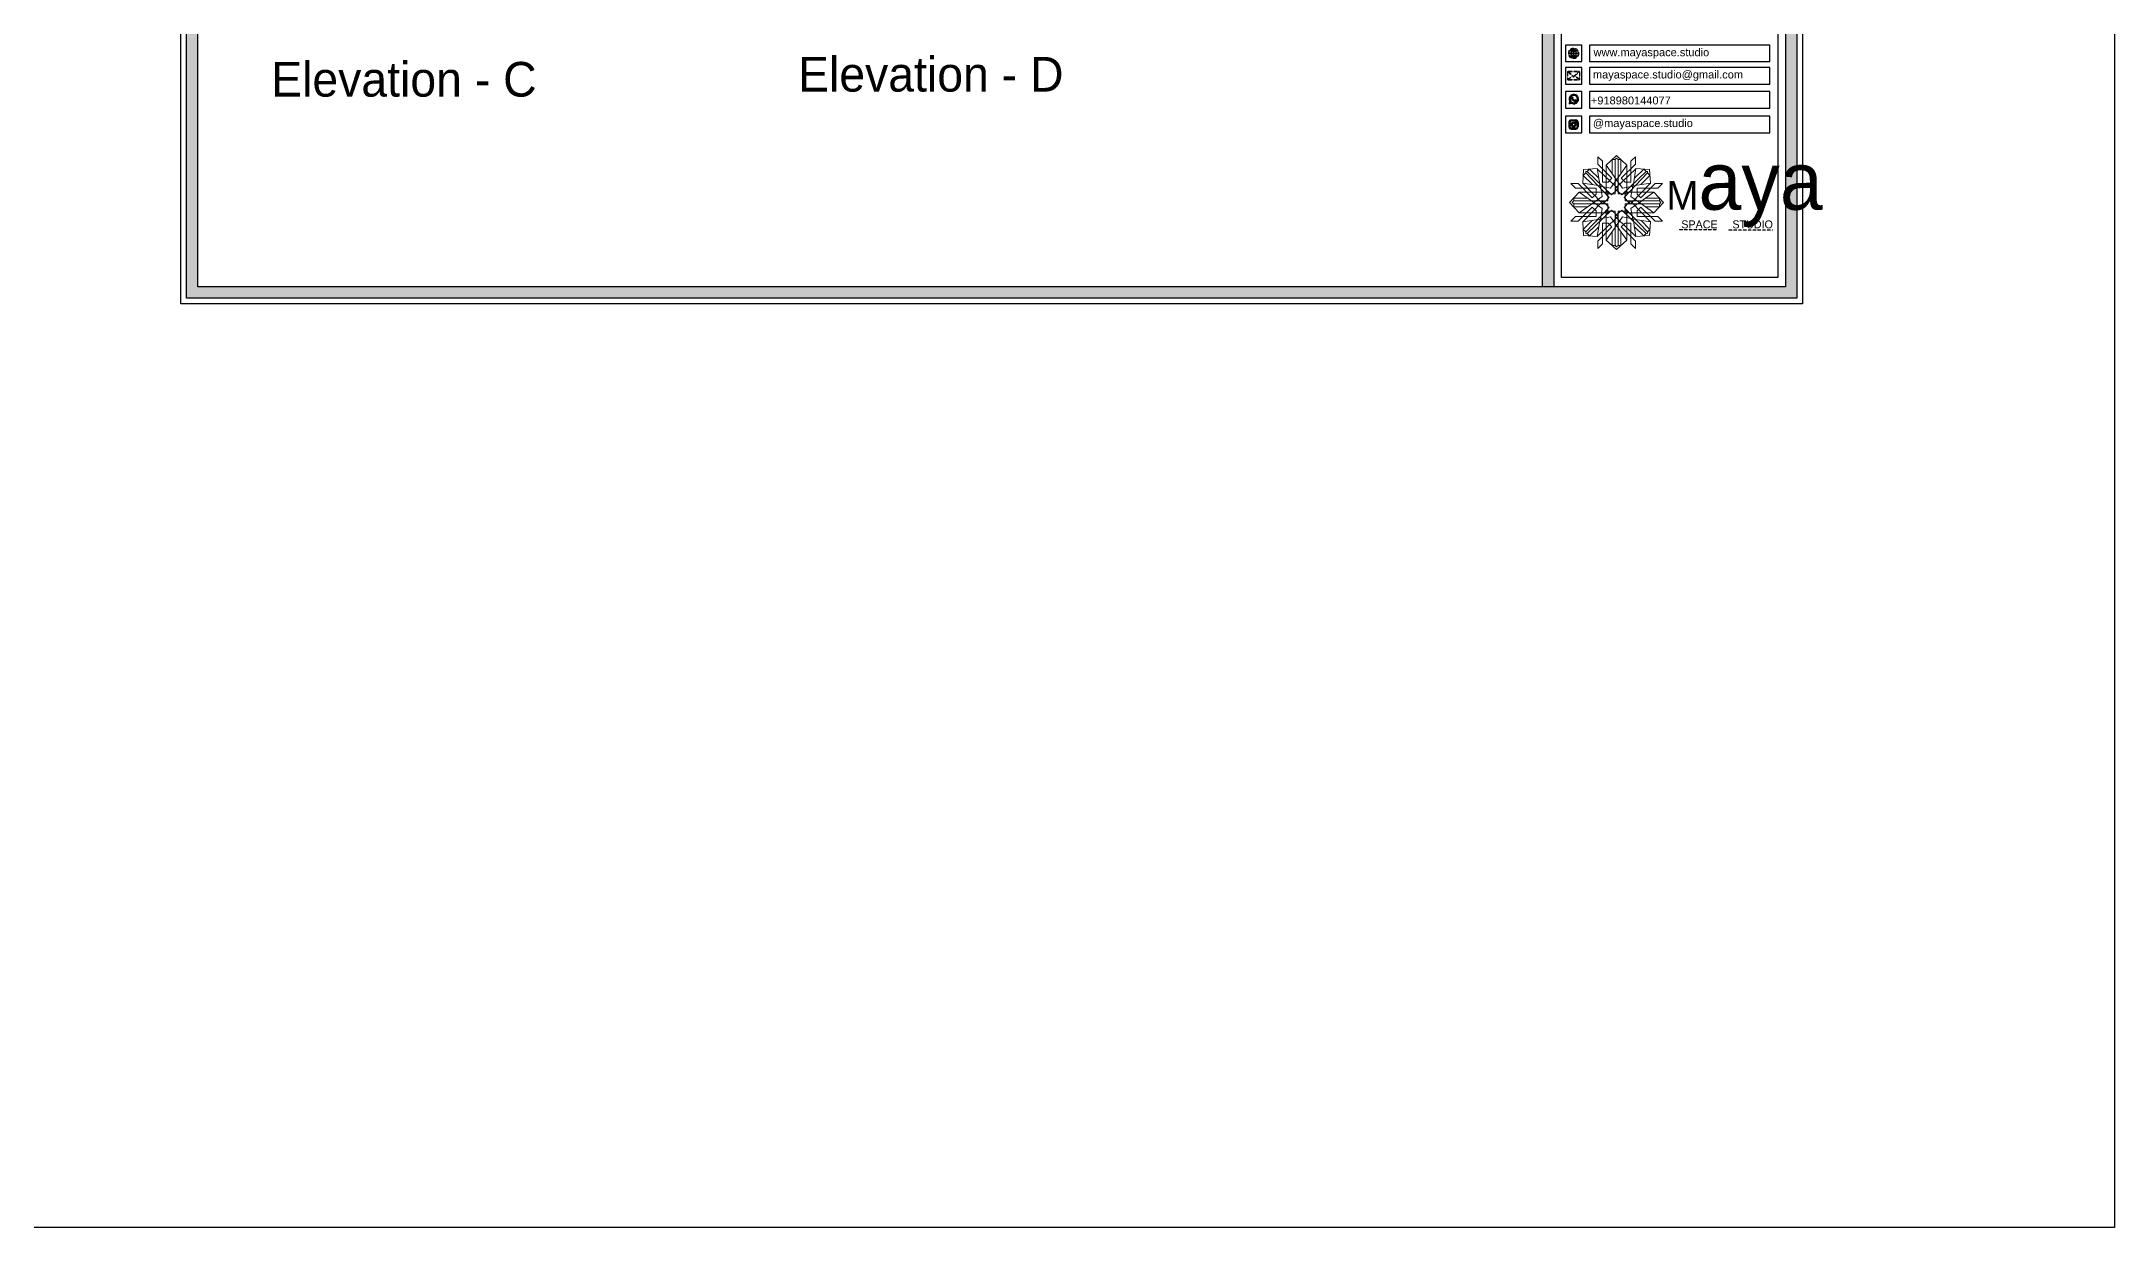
# Model space of a CAD drawing. Header units: millimetres. Extents: x 56222 to 3066687, y -650199 to -121287.
# Drawn here: x 149235.7 to 149578.9, y -182297.6 to -182101.3 of the extents above; entities that cross this region are included whole.
import ezdxf

# ---------------------------------------------------------------- set-up
doc = ezdxf.new("R2010")
doc.units = ezdxf.units.MM
doc.header["$MEASUREMENT"] = 0
doc.linetypes.add('DASHEDX2', pattern=[1.5, 1, -0.5])
for name, color, linetype, lineweight in [('Dimension', 10, 'DASHEDX2', 20), ('NAME PLATE', 7, 'Continuous', 25), ('sec. mark', 5, 'Continuous', 25), ('XX~SLAB ( BEAM )~ ( DIM )', 7, 'Continuous', 9)]:
    doc.layers.add(name, color=color, linetype=linetype, lineweight=lineweight)
doc.styles.add('DATE', font='swissc.ttf', dxfattribs={"height": 6.75})
doc.styles.get("Standard").update_dxf_attribs({"font": 'arial.ttf', "height": 6})

# ---------------------------------------------------------------- blocks, each defined once
blk = doc.blocks.new('FSFSF')
at = {"color": 42, "lineweight": 5, "true_color": 0xe0ac11}
for p, q in [((28600.03, 143.51), (28600.03, 140.16)), ((28602.15, 141.41), (28600.03, 143.51)), ((28603.86, 139.69), (28608.58, 144.08)), ((28607.9, 142.22), (28606.58, 142.22)), ((28606.58, 142.22), (28606.58, 135.84)), ((28607.9, 142.22), (28608.58, 142.85)), ((28607.9, 142.22), (28607.9, 126.58)), ((28613.31, 139.69), (28608.58, 144.08)), ((28609.27, 142.22), (28608.59, 142.85)), ((28609.27, 142.22), (28609.27, 126.58)), ((28609.27, 142.22), (28610.59, 142.22)), ((28610.59, 142.22), (28610.59, 135.84)), ((28615.02, 141.41), (28617.14, 143.51)), ((28617.14, 143.51), (28617.14, 140.16)), ((28593.19, 131.45), (28593.54, 137.71)), ((28593.39, 135), (28594.56, 136.12)), ((28593.39, 135), (28597.6, 130.78)), ((28599.8, 138.06), (28593.54, 137.71)), ((28595.12, 136.69), (28594.53, 136.69)), ((28594.56, 136.12), (28594.56, 136.71)), ((28605.17, 124.98), (28594.56, 136.12)), ((28596.24, 137.86), (28595.12, 136.69)), ((28606.27, 126.08), (28595.12, 136.69)), ((28596.24, 137.86), (28600.47, 133.65)), ((28601.03, 130), (28599.8, 138.06)), ((28599.8, 138.05), (28608.58, 129.56)), ((28606.47, 133.76), (28600.03, 140.16)), ((28602.15, 141.41), (28602.15, 131.95)), ((28603.86, 126.58), (28603.86, 139.69)), ((28603.86, 139.69), (28608.58, 133.02)), ((28606.47, 133.76), (28604.75, 131.95)), ((28605.86, 129.18), (28608.58, 133.02)), ((28613.31, 139.69), (28608.59, 133.02)), ((28617.37, 138.05), (28608.59, 129.56)), ((28611.31, 129.18), (28608.59, 133.02)), ((28610.7, 133.76), (28617.14, 140.16)), ((28610.7, 133.76), (28612.42, 131.95)), ((28610.9, 126.08), (28622.05, 136.69)), ((28612.02, 124.98), (28622.62, 136.12)), ((28613.31, 126.58), (28613.31, 139.69)), ((28615.02, 141.41), (28615.02, 131.95)), ((28616.14, 130), (28617.37, 138.06)), ((28620.93, 137.86), (28616.7, 133.65)), ((28617.37, 138.06), (28623.63, 137.71)), ((28623.8, 135), (28619.59, 130.78)), ((28620.93, 137.86), (28622.05, 136.69)), ((28622.05, 136.69), (28622.64, 136.69)), ((28622.62, 136.12), (28622.62, 136.71)), ((28623.8, 135), (28622.62, 136.12)), ((28624, 131.45), (28623.65, 137.71)), ((28591.56, 127.39), (28587.17, 122.66)), ((28587.73, 131.22), (28591.08, 131.22)), ((28589.84, 129.1), (28587.73, 131.22)), ((28589.03, 123.35), (28588.4, 122.67)), ((28589.03, 123.35), (28589.03, 124.67)), ((28589.03, 124.67), (28595.4, 124.67)), ((28589.03, 123.35), (28604.66, 123.35)), ((28589.84, 129.1), (28599.29, 129.1)), ((28597.49, 124.78), (28591.08, 131.22)), ((28604.66, 127.39), (28591.56, 127.39)), ((28591.56, 127.39), (28598.23, 122.67)), ((28593.19, 131.45), (28601.69, 122.67)), ((28601.25, 130.22), (28593.19, 131.45)), ((28597.49, 124.78), (28599.29, 126.5)), ((28602.07, 125.39), (28598.23, 122.67)), ((28599.29, 126.5), (28599.29, 129.1)), ((28605.86, 129.18), (28601.03, 130)), ((28602.07, 125.39), (28601.25, 130.22)), ((28602.33, 123.35), (28601.69, 122.67)), ((28604.75, 131.95), (28602.15, 131.95)), ((28602.33, 123.35), (28602.97, 122.67)), ((28605.17, 124.98), (28602.97, 122.67)), ((28603.68, 126.54), (28603.68, 127.39)), ((28604.66, 126.54), (28603.68, 126.54)), ((28604.71, 127.57), (28603.86, 127.57)), ((28607.9, 126.58), (28603.86, 126.58)), ((28604.66, 123.35), (28604.66, 127.39)), ((28604.7, 126.58), (28604.71, 127.57)), ((28606.27, 126.08), (28608.58, 128.27)), ((28607.9, 128.92), (28608.58, 129.56)), ((28607.9, 128.92), (28608.58, 128.27)), ((28609.27, 128.92), (28608.59, 129.56)), ((28609.27, 128.92), (28608.59, 128.27)), ((28610.9, 126.08), (28608.59, 128.27)), ((28609.27, 126.58), (28613.31, 126.58)), ((28611.31, 129.18), (28616.14, 130)), ((28612.02, 124.98), (28614.21, 122.67)), ((28612.42, 131.95), (28615.02, 131.95)), ((28612.46, 126.58), (28612.46, 127.57)), ((28612.46, 127.57), (28613.31, 127.57)), ((28612.52, 123.35), (28612.52, 127.39)), ((28612.52, 127.39), (28625.63, 127.39)), ((28612.52, 126.54), (28613.51, 126.54)), ((28628.16, 123.35), (28612.52, 123.35)), ((28613.51, 126.54), (28613.51, 127.39)), ((28614.85, 123.35), (28614.21, 122.67)), ((28614.85, 123.35), (28615.5, 122.67)), ((28615.12, 125.39), (28615.94, 130.22)), ((28615.12, 125.39), (28618.96, 122.67)), ((28623.99, 131.45), (28615.5, 122.67)), ((28615.94, 130.22), (28624, 131.45)), ((28627.34, 129.1), (28617.89, 129.1)), ((28617.89, 126.5), (28617.89, 129.1)), ((28619.7, 124.78), (28617.89, 126.5)), ((28625.63, 127.39), (28618.96, 122.67)), ((28619.7, 124.78), (28626.1, 131.22)), ((28628.16, 124.67), (28621.78, 124.67)), ((28625.63, 127.39), (28630.02, 122.66)), ((28629.45, 131.22), (28626.1, 131.22)), ((28627.34, 129.1), (28629.45, 131.22)), ((28628.16, 123.35), (28628.16, 124.67)), ((28628.16, 123.35), (28628.78, 122.67)), ((28591.56, 117.94), (28587.17, 122.66)), ((28589.84, 116.23), (28587.73, 114.11)), ((28587.73, 114.11), (28591.08, 114.11)), ((28589.03, 121.98), (28588.4, 122.65)), ((28589.03, 121.98), (28604.66, 121.98)), ((28589.03, 121.98), (28589.03, 120.66)), ((28589.03, 120.66), (28595.4, 120.66)), ((28589.84, 116.23), (28599.29, 116.23)), ((28597.49, 120.54), (28591.08, 114.11)), ((28591.56, 117.94), (28598.23, 122.65)), ((28604.66, 117.94), (28591.56, 117.94)), ((28593.19, 113.88), (28601.69, 122.65)), ((28601.25, 115.1), (28593.19, 113.87)), ((28593.19, 113.87), (28593.54, 107.62)), ((28593.39, 110.32), (28597.6, 114.55)), ((28605.17, 120.35), (28594.56, 109.2)), ((28606.27, 119.15), (28595.12, 108.54)), ((28597.49, 120.54), (28599.29, 118.83)), ((28602.07, 119.94), (28598.23, 122.65)), ((28599.29, 118.83), (28599.29, 116.23)), ((28599.8, 107.17), (28608.58, 115.67)), ((28601.03, 115.23), (28599.8, 107.17)), ((28605.86, 116.05), (28601.03, 115.23)), ((28602.07, 119.94), (28601.25, 115.1)), ((28602.33, 121.98), (28601.69, 122.65)), ((28602.33, 121.98), (28602.97, 122.65)), ((28605.17, 120.35), (28602.97, 122.65)), ((28604.66, 118.78), (28603.68, 118.78)), ((28603.68, 118.78), (28603.68, 117.94)), ((28607.9, 118.65), (28603.86, 118.65)), ((28603.86, 118.65), (28603.86, 105.54)), ((28604.71, 117.66), (28603.86, 117.66)), ((28604.66, 121.98), (28604.66, 117.94)), ((28604.7, 118.65), (28604.71, 117.66)), ((28605.86, 116.05), (28608.58, 112.21)), ((28606.27, 119.15), (28608.58, 116.96)), ((28607.9, 103.01), (28607.9, 118.65)), ((28607.9, 116.31), (28608.58, 116.96)), ((28607.9, 116.31), (28608.58, 115.67)), ((28610.9, 119.15), (28608.59, 116.96)), ((28609.27, 116.31), (28608.59, 116.96)), ((28609.27, 116.31), (28608.59, 115.67)), ((28611.31, 116.05), (28608.59, 112.21)), ((28617.37, 107.17), (28608.59, 115.67)), ((28609.27, 118.65), (28613.31, 118.65)), ((28609.27, 103.01), (28609.27, 118.65)), ((28610.9, 119.15), (28622.05, 108.54)), ((28611.31, 116.05), (28616.14, 115.23)), ((28612.02, 120.35), (28614.21, 122.65)), ((28612.02, 120.35), (28622.62, 109.2)), ((28612.46, 118.65), (28612.46, 117.66)), ((28612.46, 117.66), (28613.31, 117.66)), ((28612.52, 121.98), (28612.52, 117.94)), ((28628.16, 121.98), (28612.52, 121.98)), ((28612.52, 118.78), (28613.51, 118.78)), ((28612.52, 117.94), (28625.63, 117.94)), ((28613.31, 118.65), (28613.31, 105.54)), ((28613.51, 118.78), (28613.51, 117.94)), ((28614.85, 121.98), (28614.21, 122.65)), ((28614.85, 121.98), (28615.5, 122.65)), ((28615.12, 119.94), (28618.96, 122.65)), ((28615.12, 119.94), (28615.94, 115.1)), ((28623.99, 113.88), (28615.5, 122.65)), ((28615.94, 115.1), (28624, 113.87)), ((28616.14, 115.23), (28617.37, 107.17)), ((28619.7, 120.54), (28617.89, 118.83)), ((28617.89, 118.83), (28617.89, 116.23)), ((28627.34, 116.23), (28617.89, 116.23)), ((28625.63, 117.94), (28618.96, 122.65)), ((28623.8, 110.32), (28619.59, 114.55)), ((28619.7, 120.54), (28626.1, 114.11)), ((28628.16, 120.66), (28621.78, 120.66)), ((28624, 113.87), (28623.65, 107.62)), ((28625.63, 117.94), (28630.02, 122.66)), ((28629.45, 114.11), (28626.1, 114.11)), ((28627.34, 116.23), (28629.45, 114.11)), ((28628.16, 121.98), (28628.78, 122.65)), ((28628.16, 121.98), (28628.16, 120.66)), ((28593.39, 110.32), (28594.56, 109.2)), ((28599.8, 107.17), (28593.54, 107.52)), ((28595.12, 108.54), (28594.53, 108.54)), ((28594.56, 109.2), (28594.56, 108.61)), ((28596.24, 107.37), (28595.12, 108.54)), ((28596.24, 107.37), (28600.47, 111.58)), ((28606.47, 111.47), (28600.03, 105.07)), ((28600.03, 101.71), (28600.03, 105.07)), ((28602.15, 103.82), (28602.15, 113.27)), ((28604.75, 113.27), (28602.15, 113.27)), ((28603.86, 105.54), (28608.58, 112.21)), ((28603.86, 105.54), (28608.58, 101.15)), ((28606.47, 111.47), (28604.75, 113.27)), ((28606.58, 103.01), (28606.58, 109.38)), ((28613.31, 105.54), (28608.58, 101.15)), ((28613.31, 105.54), (28608.59, 112.21)), ((28610.59, 103.01), (28610.59, 109.38)), ((28610.7, 111.47), (28612.42, 113.27)), ((28610.7, 111.47), (28617.14, 105.07)), ((28612.42, 113.27), (28615.02, 113.27)), ((28615.02, 103.82), (28615.02, 113.27)), ((28620.93, 107.37), (28616.7, 111.58)), ((28617.14, 101.71), (28617.14, 105.07)), ((28617.37, 107.17), (28623.63, 107.52)), ((28620.93, 107.37), (28622.05, 108.54)), ((28622.05, 108.54), (28622.64, 108.54)), ((28623.8, 110.32), (28622.62, 109.2)), ((28622.62, 109.2), (28622.62, 108.61)), ((28602.15, 103.82), (28600.03, 101.71)), ((28607.9, 103.01), (28606.58, 103.01)), ((28607.9, 103.01), (28608.58, 102.38)), ((28609.27, 103.01), (28608.59, 102.38)), ((28609.27, 103.01), (28610.59, 103.01)), ((28615.02, 103.82), (28617.14, 101.71))]:
    blk.add_line(p, q, dxfattribs=at)
blk = doc.blocks.new('hgwg')
at = {"layer": 'Dimension', "true_color": 0xd39e00}
h = blk.add_hatch(color=42, dxfattribs=at)
h.dxf.hatch_style = 1
h.paths.add_polyline_path([(27505.71, 45.05), (27494.27, 45.05), (27494.27, 44.9), (27505.71, 44.9)])
h = blk.add_hatch(color=42, dxfattribs=at)
h.dxf.hatch_style = 1
h.paths.add_polyline_path([(27523.3, 44.9), (27509.68, 44.9), (27509.68, 44.75), (27523.3, 44.75)])
at = {"layer": 'Dimension', "color": 42, "true_color": 0xd39e00}
for p, q in [((27494.27, 45.05), (27505.71, 45.05)), ((27494.27, 44.9), (27494.27, 45.05)), ((27494.27, 44.9), (27505.71, 44.9)), ((27505.71, 45.05), (27505.71, 44.9)), ((27509.68, 44.9), (27523.3, 44.9)), ((27509.68, 44.9), (27509.68, 44.75)), ((27509.68, 44.75), (27523.3, 44.75)), ((27523.3, 44.75), (27523.3, 44.9))]:
    blk.add_line(p, q, dxfattribs=at)
at = {"layer": 'Dimension', "color": 42, "true_color": 0xd39e00, "attachment_point": 1}
for s, width, insert, char_height in [('{\\fCinzel|b0|i0|c0|p2;\\H1.5x;M\\fAmsterdam One|b0|i0|c0|p2;\\H2x;aya}', 85.3277, (27490.17, 69.17), 6), ('{\\fCinzel|b0|i0|c0|p2;SPACE     STUDIO}', 66.129, (27494.83, 47.86), 2.5)]:
    blk.add_mtext_dynamic_manual_height_columns(s, width=width, gutter_width=30, heights=[0], dxfattribs=dict(at, insert=insert, char_height=char_height))
blk = doc.blocks.new('QEGW4TG')
at = {"layer": 'Dimension', "true_color": 0x000000}
h = blk.add_hatch(color=18, dxfattribs=at)
h.dxf.hatch_style = 1
h.paths.add_polyline_path([(2.69, 1.93, 0.170513), (2.95, 1.97, 0.190337), (3.11, 2.18, 0.316231), (3.07, 2.28), (2.79, 2.37, 0.273721), (2.69, 2.34, 0.040749), (2.63, 2.27, -0.441282), (2.53, 2.25, -0.11828), (2.06, 2.64, -0.441282), (2.07, 2.74, 0.040749), (2.13, 2.81, 0.290083), (2.14, 2.92), (2.01, 3.18, 0.316231), (1.91, 3.2, 0.190337), (1.73, 3, 0.170513), (1.72, 2.74, 0.252784)], flags=0)
h.paths.add_polyline_path([(1.19, 1.98), (1.03, 1.3, 0.550912), (1.11, 1.23), (1.75, 1.39, 6.344125)])
h.paths.add_polyline_path([(1.81, 1.7), (1.4, 1.6), (1.5, 2.03, -9.071339)], flags=16)
h.paths.add_polyline_path([(3.11, 2.16, -0.17811), (2.95, 1.97, -0.170513), (2.69, 1.93, -0.252784), (1.72, 2.74, -0.170513), (1.73, 3, -0.17811), (1.89, 3.19, -0.370089), (2.01, 3.18), (2.14, 2.92, -0.307185), (2.13, 2.8, -0.041087), (2.06, 2.73, 0.321676), (2.05, 2.65, 0.126524), (2.55, 2.24, 0.312216), (2.62, 2.26, -0.041087), (2.68, 2.34, -0.290673), (2.79, 2.37), (3.07, 2.28, -0.370089)], flags=0)
h = blk.add_hatch(color=18, dxfattribs=at)
h.dxf.hatch_style = 1
h.paths.add_polyline_path([(2.79, 2.37, 0.273721), (2.69, 2.34, 0.040749), (2.63, 2.27, -0.441282), (2.53, 2.25, -0.11828), (2.06, 2.64, -0.441282), (2.07, 2.74, 0.040749), (2.13, 2.81, 0.290083), (2.14, 2.92), (2.01, 3.18, 0.316231), (1.91, 3.2, 0.190337), (1.73, 3, 0.170513), (1.72, 2.74, 0.252784), (2.69, 1.93, 0.170513), (2.95, 1.97, 0.190337), (3.11, 2.18, 0.316231), (3.07, 2.28)])
for p, q in [((1.19, 1.98), (1.03, 1.3)), ((1.1, 1.23), (1.75, 1.39)), ((1.5, 2.03), (1.4, 1.6)), ((1.4, 1.6), (1.81, 1.7)), ((2.01, 3.18), (2.14, 2.92)), ((3.07, 2.28), (2.8, 2.36))]:
    blk.add_line(p, q)
blk.add_lwpolyline([(0, 0), (4.68, 0), (4.68, 4.68), (0, 4.68)], close=True)
for centre, radius, start, end in [((1.09, 1.29), 0.0598, 164.84831, 282.14582), ((2.39, 2.56), 1.34, 241.47269, 205.64225), ((2.39, 2.56), 1.04, 235.99618, 210.83325), ((2.09, 2.87), 0.39, 159.7007, 198.40719), ((2.96, 3.23), 1.33, 201.42182, 258.16694), ((2.07, 2.87), 0.364, 118.96853, 159.36483), ((1.94, 3.12), 0.0896, 41.89846, 123.13436), ((2.11, 2.68), 0.066, 135.99317, 224.88915), ((1.67, 3.16), 0.586, 312.46169, 321.87278), ((3.12, 3.42), 1.31, 216.54555, 243.52792), ((2.05, 2.87), 0.104, 320.39235, 28.69706), ((2.57, 2.3), 0.066, 234.24815, 323.14414), ((3.11, 1.94), 0.586, 137.26453, 146.67562), ((2.76, 2.27), 0.104, 70.44024, 138.74495), ((2.75, 2.31), 0.39, 260.73011, 299.43661), ((2.76, 2.29), 0.364, 299.77248, 340.16878), ((3.03, 2.2), 0.0896, 336.00294, 57.23884)]:
    blk.add_arc(centre, radius, start, end)
blk = doc.blocks.new('ASGERG')
at = {"layer": 'Dimension', "true_color": 0x000000}
h = blk.add_hatch(color=18, dxfattribs=at)
h.dxf.hatch_style = 1
h.paths.add_polyline_path([(0.99, 1.7, 0.353872), (1.69, 1.03), (2.96, 1.03, 0.353872), (3.66, 1.7), (3.66, 2.99, 0.353872), (2.96, 3.67), (1.69, 3.67, 0.353872), (0.99, 2.99)])
h.paths.add_polyline_path([(1.27, 2.97, -0.353872), (1.72, 3.4), (2.94, 3.4, -0.353872), (3.38, 2.97), (3.38, 1.72, -0.353872), (2.94, 1.3), (1.72, 1.3, -0.353872), (1.27, 1.72)], flags=16)
h.paths.add_polyline_path([(3.02, 2.35, -1), (1.64, 2.35, -1)], flags=0)
h.paths.add_polyline_path([(2.74, 2.35, -1), (1.92, 2.35, -1)], flags=0)
h.paths.add_polyline_path([(2.86, 3.02, -1), (3.19, 3.02, -1)], flags=0)
h.paths.add_polyline_path([(1.64, 2.35, 1), (3.02, 2.35, 1)], flags=0)
h = blk.add_hatch(color=18, dxfattribs=at)
h.dxf.hatch_style = 1
h.paths.add_polyline_path([(1.64, 2.35, 1), (3.02, 2.35, 1)])
h.paths.add_polyline_path([(2.74, 2.35, -1), (1.92, 2.35, -1)], flags=16)
h = blk.add_hatch(color=18, dxfattribs=at)
h.dxf.hatch_style = 1
h.paths.add_polyline_path([(3.19, 3.02, 1), (2.86, 3.02, 1)])
for p, q in [((0.99, 2.99), (0.99, 1.7)), ((1.27, 2.97), (1.27, 1.72)), ((1.69, 3.67), (2.96, 3.67)), ((1.69, 1.03), (2.96, 1.03)), ((2.94, 3.4), (1.72, 3.4)), ((2.94, 1.3), (1.72, 1.3)), ((3.38, 2.97), (3.38, 1.72)), ((3.66, 2.99), (3.66, 1.7))]:
    blk.add_line(p, q)
blk.add_lwpolyline([(0, 0), (4.68, 0), (4.68, 4.68), (0, 4.68)], close=True)
for centre, radius in [((2.33, 2.35), 0.694), ((2.33, 2.35), 0.414), ((3.02, 3.02), 0.168)]:
    blk.add_circle(centre, radius)
for centre, radius, start, end in [((1.76, 2.89), 0.778, 94.86305, 172.81274), ((1.76, 1.8), 0.778, 187.18726, 265.13695), ((1.76, 2.91), 0.491, 94.86305, 172.81274), ((1.76, 1.78), 0.491, 187.18726, 265.13695), ((2.9, 2.91), 0.491, 7.18726, 85.13695), ((2.9, 1.78), 0.491, 274.86305, 352.81274), ((2.89, 2.89), 0.778, 7.18726, 85.13695), ((2.89, 1.8), 0.778, 274.86305, 352.81274)]:
    blk.add_arc(centre, radius, start, end)
blk = doc.blocks.new('ETYETE')
at = {"layer": 'Dimension', "true_color": 0x000000}
h = blk.add_hatch(color=18, dxfattribs=at)
h.dxf.hatch_style = 1
h.paths.add_polyline_path([(3.76, 1.14, 0.414214), (4.12, 1.5), (4.12, 3.29, 0.414214), (3.76, 3.65), (0.92, 3.65, 0.414214), (0.56, 3.29), (0.56, 1.5, 0.414214), (0.92, 1.14)])
h.paths.add_polyline_path([(2.61, 2.22), (3.92, 1.34, -0.198912), (3.76, 1.28), (0.92, 1.28, -0.198912), (0.76, 1.34), (2.08, 2.22), (2.34, 1.98)], flags=16)
h.paths.add_polyline_path([(2.34, 2.16), (0.89, 3.51, -0.028783), (0.92, 3.52), (3.76, 3.52, -0.028783), (3.79, 3.51)], flags=16)
h.paths.add_polyline_path([(2.71, 2.32), (3.92, 3.45, -0.202482), (3.99, 3.29), (3.99, 1.5, -0.043076), (3.98, 1.46)], flags=16)
h.paths.add_polyline_path([(1.98, 2.32), (0.7, 1.46, -0.043076), (0.7, 1.5), (0.7, 3.29, -0.202482), (0.76, 3.45)], flags=16)
blk.add_lwpolyline([(0, 0), (4.68, 0), (4.68, 4.68), (0, 4.68)], close=True)
at = {"layer": 'Dimension', "color": 18, "true_color": 0x000000}
for p, q in [((0.56, 3.29), (0.56, 1.5)), ((0.7, 3.29), (0.7, 1.5)), ((0.7, 1.46), (1.98, 2.32)), ((0.76, 3.45), (1.98, 2.32)), ((0.76, 1.34), (2.08, 2.22)), ((0.89, 3.51), (2.34, 2.16)), ((0.92, 3.65), (3.76, 3.65)), ((0.92, 3.52), (3.76, 3.52)), ((0.92, 1.28), (3.76, 1.28)), ((0.92, 1.14), (3.76, 1.14)), ((2.08, 2.22), (2.34, 1.98)), ((2.34, 2.16), (3.79, 3.51)), ((2.34, 1.98), (2.61, 2.22)), ((3.92, 1.34), (2.61, 2.22)), ((2.71, 2.32), (3.92, 3.45)), ((3.98, 1.46), (2.71, 2.32)), ((3.99, 3.29), (3.99, 1.5)), ((4.12, 3.29), (4.12, 1.5))]:
    blk.add_line(p, q, dxfattribs=at)
for centre, radius, start, end in [((0.92, 3.29), 0.358, 90, 180), ((0.92, 1.5), 0.358, 180, 270), ((0.92, 3.29), 0.224, 134.21359, 180), ((0.92, 1.5), 0.224, 180, 189.86619), ((0.92, 1.5), 0.224, 225, 270), ((0.92, 3.29), 0.224, 90, 96.59483), ((3.76, 3.29), 0.358, 0, 90), ((3.76, 3.29), 0.224, 83.40517, 90), ((3.76, 1.5), 0.358, 270, 0), ((3.76, 1.5), 0.224, 270, 315), ((3.76, 3.29), 0.224, 0, 45.78641), ((3.76, 1.5), 0.224, 350.13381, 0)]:
    blk.add_arc(centre, radius, start, end, dxfattribs=at)
blk = doc.blocks.new('DTGWEGEARG')
at = {"layer": 'Dimension', "true_color": 0x000000}
h = blk.add_hatch(color=18, dxfattribs=at)
h.dxf.hatch_style = 1
h.paths.add_polyline_path([(3.83, 2.34, 1), (0.85, 2.34, 1)])
h.paths.add_polyline_path([(2.51, 1.01, 0.105795), (2.96, 1.58, -0.055205), (3.3, 1.41, -0.169822)], flags=16)
h.paths.add_polyline_path([(2.41, 1.12), (2.41, 1.69, -0.058279), (2.81, 1.63, -0.103353)], flags=16)
h.paths.add_polyline_path([(2.26, 1.13, -0.101741), (1.87, 1.63, -0.057171), (2.26, 1.69)], flags=16)
h.paths.add_polyline_path([(2.17, 1.01, -0.169822), (1.38, 1.41, -0.055205), (1.72, 1.58, 0.105795)], flags=16)
h.paths.add_polyline_path([(3.02, 1.72, 0.081336), (3.13, 2.27), (3.68, 2.27, -0.152069), (3.4, 1.52, 0.05687)], flags=16)
h.paths.add_polyline_path([(2.87, 1.77, 0.061945), (2.41, 1.84), (2.41, 2.27), (2.98, 2.27, -0.081344)], flags=16)
h.paths.add_polyline_path([(2.26, 1.84, 0.060923), (1.8, 1.77, -0.081344), (1.7, 2.27), (2.26, 2.27)], flags=16)
h.paths.add_polyline_path([(1.66, 1.72, 0.05687), (1.28, 1.52, -0.152069), (1, 2.27), (1.55, 2.27, 0.081336)], flags=16)
h.paths.add_polyline_path([(2.41, 2.42), (2.41, 2.83, 0.061945), (2.87, 2.91, -0.080009), (2.98, 2.42)], flags=16)
h.paths.add_polyline_path([(3.13, 2.42, 0.080116), (3.02, 2.96, 0.05687), (3.4, 3.16, 0.028258), (3.3, 3.27, -0.055205), (2.96, 3.1, 0.105795), (2.51, 3.67, -0.36029), (3.68, 2.42)], flags=16)
h.paths.add_polyline_path([(2.26, 2.42), (1.7, 2.42, -0.080009), (1.8, 2.91, 0.060923), (2.26, 2.84)], flags=16)
h.paths.add_polyline_path([(1.55, 2.42), (1, 2.42, -0.150466), (1.28, 3.16, 0.05687), (1.66, 2.96, 0.080116)], flags=16)
h.paths.add_polyline_path([(2.41, 2.98), (2.41, 3.56, -0.103353), (2.81, 3.05, -0.058279)], flags=16)
h.paths.add_polyline_path([(2.26, 2.99, -0.057171), (1.87, 3.05, -0.101741), (2.26, 3.55)], flags=16)
h.paths.add_polyline_path([(1.72, 3.1, -0.055205), (1.38, 3.27, -0.169822), (2.17, 3.67, 0.105795)], flags=16)
blk.add_lwpolyline([(0, 0), (4.68, 0), (4.68, 4.68), (0, 4.68)], close=True)
at = {"layer": 'Dimension', "color": 18, "true_color": 0x000000}
for p, q in [((1, 2.42), (1.55, 2.42)), ((1, 2.27), (1.55, 2.27)), ((1.7, 2.42), (2.26, 2.42)), ((1.7, 2.27), (2.26, 2.27)), ((2.26, 3.55), (2.26, 2.99)), ((2.26, 2.84), (2.26, 2.42)), ((2.26, 2.27), (2.26, 1.84)), ((2.26, 1.69), (2.26, 1.13)), ((2.41, 3.56), (2.41, 2.98)), ((2.41, 2.83), (2.41, 2.42)), ((2.41, 2.42), (2.98, 2.42)), ((2.41, 2.27), (2.98, 2.27)), ((2.41, 2.27), (2.41, 1.84)), ((2.41, 1.69), (2.41, 1.12)), ((3.13, 2.42), (3.68, 2.42)), ((3.13, 2.27), (3.68, 2.27))]:
    blk.add_line(p, q, dxfattribs=at)
blk.add_circle((2.34, 2.34), 1.49, dxfattribs=at)
for centre, radius, start, end in [((2.34, 2.34), 1.34, 142.38188, 176.60928), ((2.34, 2.34), 1.34, 183.03147, 217.61812), ((2.34, 4.74), 1.9, 236.13994, 249.15951), ((2.34, -0.06), 1.9, 110.84049, 123.86006), ((2.34, 2.34), 1.34, 97.35489, 135.90733), ((2.34, 4.74), 1.75, 236.74173, 249.38105), ((2.34, -0.06), 1.75, 110.61895, 123.25827), ((2.34, 2.34), 1.34, 224.09267, 262.64511), ((3.28, 2.34), 1.73, 159.05674, 177.37895), ((3.28, 2.34), 1.73, 182.34346, 200.94326), ((3.28, 2.34), 1.58, 158.83251, 177.13018), ((3.28, 2.34), 1.58, 182.56584, 201.16749), ((3.28, 2.34), 1.73, 129.93011, 154.08674), ((3.28, 2.34), 1.73, 205.91326, 230.06989), ((2.34, 4.74), 1.9, 253.67992, 267.62529), ((2.34, -0.06), 1.9, 92.37471, 106.32008), ((3.28, 2.34), 1.58, 130.10725, 153.34459), ((2.34, 4.74), 1.75, 254.33365, 267.42202), ((2.34, -0.06), 1.75, 92.57798, 105.66635), ((3.28, 2.34), 1.58, 206.65541, 229.89275), ((1.4, 2.34), 1.58, 26.65541, 50.25843), ((2.34, 4.74), 1.75, 272.32478, 285.66635), ((2.34, 4.74), 1.9, 272.1415, 286.32008), ((2.34, -0.06), 1.9, 73.67992, 87.8585), ((2.34, -0.06), 1.75, 74.33365, 87.67522), ((1.4, 2.34), 1.58, 309.74157, 333.34459), ((2.34, 2.34), 1.34, 3.39072, 82.64511), ((1.4, 2.34), 1.73, 25.91326, 50.06989), ((1.4, 2.34), 1.73, 309.93011, 334.08674), ((2.34, 2.34), 1.34, 277.35489, 315.90733), ((1.4, 2.34), 1.58, 2.86982, 21.16749), ((1.4, 2.34), 1.58, 338.83251, 357.43416), ((2.34, 4.74), 1.75, 290.61895, 303.25827), ((2.34, -0.06), 1.75, 56.74173, 69.38105), ((2.34, 4.74), 1.9, 290.84049, 303.86006), ((1.4, 2.34), 1.73, 2.62105, 20.94326), ((1.4, 2.34), 1.73, 339.05674, 357.65654), ((2.34, -0.06), 1.9, 56.13994, 69.15951), ((2.34, 2.34), 1.34, 322.38188, 356.96853)]:
    blk.add_arc(centre, radius, start, end, dxfattribs=at)

msp = doc.modelspace()

# ---------------------------------------------------------------- hatches: boundary and pattern name
at = {"layer": 'NAME PLATE', "true_color": 0xd39e00}
h = msp.add_hatch(color=42, dxfattribs=at)
h.paths.add_polyline_path([(149259.692, -181956.154), (149259.692, -182143.803), (149526.286, -182143.803), (149526.286, -181956.154)])
h.paths.add_polyline_path([(149261.563, -181958.025), (149524.415, -181958.025), (149524.415, -182141.932), (149261.563, -182141.932)], flags=16)
msp.add_hatch(color=42, dxfattribs=at).paths.add_polyline_path([(149484.188, -182141.932), (149486.059, -182141.932), (149486.059, -181956.154), (149484.188, -181956.154)])

# ---------------------------------------------------------------- linework, layer by layer
at = {"layer": 'NAME PLATE', "color": 42, "true_color": 0xd39e00}
for points in [[(149258.756, -181955.218), (149527.221, -181955.218), (149527.221, -182144.738), (149258.756, -182144.738)], [(149259.692, -181956.154), (149526.286, -181956.154), (149526.286, -182143.803), (149259.692, -182143.803)], [(149484.188, -182141.932), (149484.188, -181956.154), (149486.059, -181956.154), (149486.059, -182141.932)], [(149261.563, -181958.025), (149524.415, -181958.025), (149524.415, -182141.932), (149261.563, -182141.932)], [(149487.326, -182140.392), (149487.326, -181959.565), (149523.148, -181959.565), (149523.148, -182140.392)]]:
    msp.add_lwpolyline(points, close=True, dxfattribs=at)
at = {"layer": 'NAME PLATE', "color": 18, "true_color": 0x000000}
for points in [[(149491.964, -182104.642), (149521.835, -182104.642), (149521.835, -182101.912), (149491.964, -182101.912)], [(149491.964, -182108.369), (149521.835, -182108.369), (149521.835, -182105.638), (149491.964, -182105.638)], [(149491.978, -182112.343), (149521.835, -182112.343), (149521.835, -182109.613), (149491.978, -182109.613)], [(149491.964, -182116.413), (149521.835, -182116.413), (149521.835, -182113.683), (149491.964, -182113.683)]]:
    msp.add_lwpolyline(points, close=True, dxfattribs=at)
at = {"layer": 'XX~SLAB ( BEAM )~ ( DIM )', "color": 85, "lineweight": 30, "true_color": 0x58ba48}
msp.add_lwpolyline([(148915.907, -181916.493), (149578.884, -181916.493), (149578.884, -182297.575), (148915.907, -182297.575)], close=True, dxfattribs=at)

# ---------------------------------------------------------------- block references
at = {"layer": 'NAME PLATE', "color": 42, "true_color": 0xd39e00}
for name, p, xscale, yscale, zscale in [('DTGWEGEARG', (149487.972, -182104.642), 0.5836324177553518, 0.5836324177553518, 0.5836324177553518), ('ETYETE', (149487.972, -182108.369), 0.5836324177553518, 0.5836324177553518, 0.5836324177553518), ('QEGW4TG', (149487.986, -182112.343), 0.5836324177553518, 0.5836324177553518, 0.5836324177553518), ('ASGERG', (149487.972, -182116.413), 0.5836324177553518, 0.5836324177553518, 0.5836324177553518), ('FSFSF', (139108.825, -182172.484), 0.3630948009742614, 0.3630948009742614, 0.3630948009742614), ('hgwg', (134938.227, -182156.273), 0.5298792189805239, 0.5298792189805239, 0.5298792189805239)]:
    msp.add_blockref(name, p, dxfattribs=dict(at, xscale=xscale, yscale=yscale, zscale=zscale))

# ---------------------------------------------------------------- texts
at = {"layer": 'NAME PLATE', "color": 18, "true_color": 0x000000, "char_height": 1.30498, "attachment_point": 1}
for s, width, gutter_width, insert in [('www.mayaspace.studio', 20.47967, 17.131, (149492.638, -182102.445, 0)), ('mayaspace.studio@gmail.com', 12.77664, 10.687, (149492.534, -182106.127, 0)), ('+918980144077', 49.82293, 10.687, (149492.196, -182110.419, 0)), ('@mayaspace.studio', 12.77664, 10.687, (149492.534, -182114.171, 0))]:
    msp.add_mtext_dynamic_manual_height_columns(s, width=width, gutter_width=gutter_width, heights=[0], dxfattribs=dict(at, insert=insert))
at = {"layer": 'sec. mark', "lineweight": 20, "char_height": 5.74001, "attachment_point": 1, "style": 'DATE'}
for s, insert in [('\\pxqc;{\\fCentury Gothic|b0|i0|c0|p34;\\C5;Elevation - C}', (149265.593, -182104.699)), ('\\pxqc;{\\fCentury Gothic|b0|i0|c0|p34;\\C5;Elevation - D}', (149352.82, -182103.866))]:
    msp.add_mtext_dynamic_manual_height_columns(s, width=60.21435, gutter_width=1, heights=[0], dxfattribs=dict(at, insert=insert))

doc.saveas('drawing.dxf')
